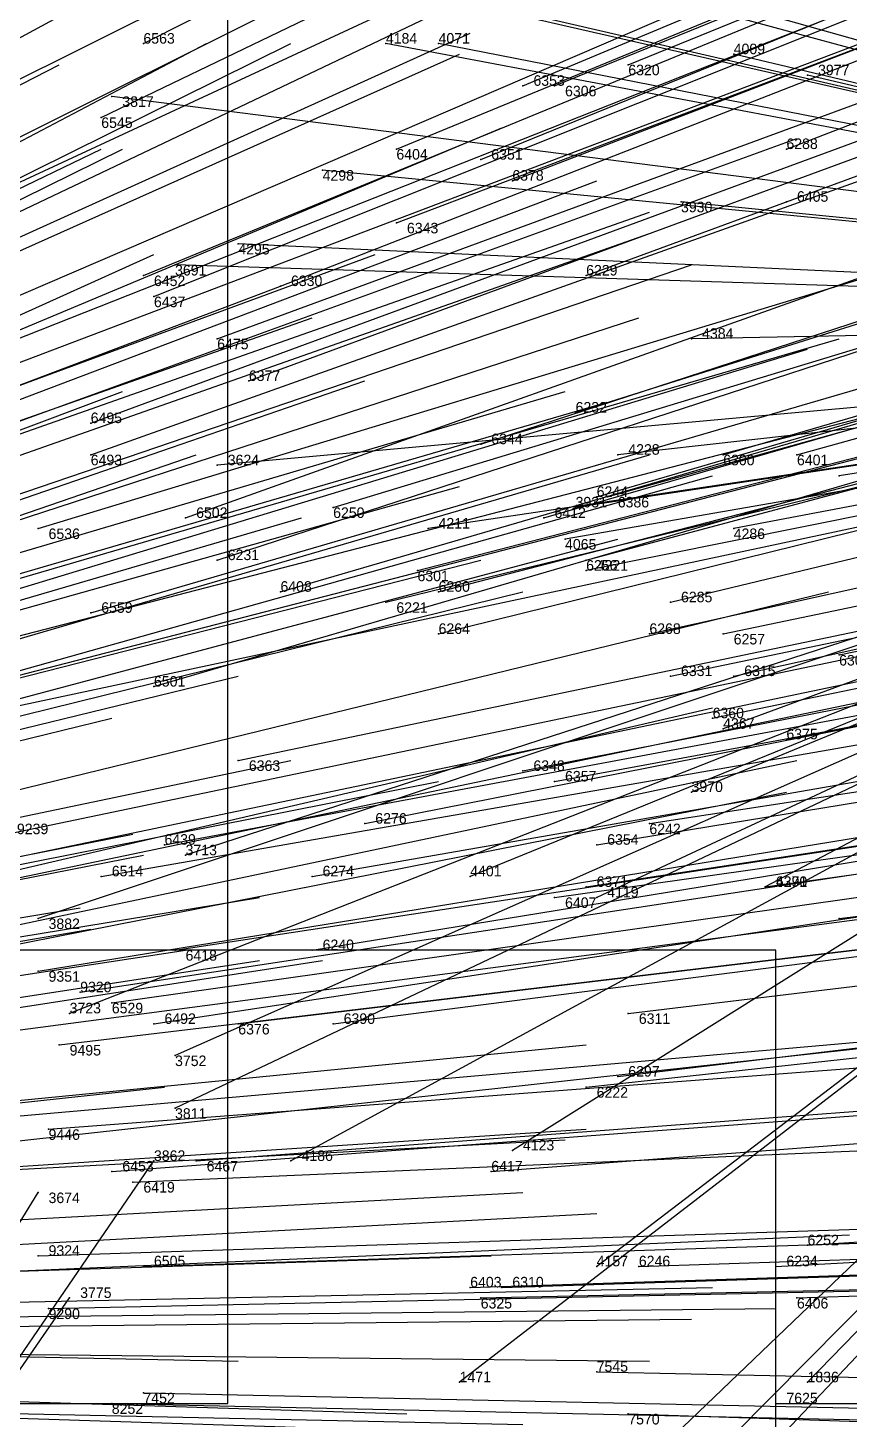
# Model space of a CAD drawing. Extents: x -0.5 to 0.59, y -0.5 to 0.59.
# Drawn here: x 0.239 to 0.317, y -0.0055 to 0.1265 of the extents above; entities that cross this region are included whole.
import ezdxf

# ---------------------------------------------------------------- set-up
doc = ezdxf.new("R2010")
doc.units = 0
for name, color, linetype in [('Clients', 3, 'CONTINUOUS'), ('Facilities', 3, 'CONTINUOUS'), ('Facilities_lines', 3, 'CONTINUOUS'), ('Min_max_boxes', 1, 'CONTINUOUS'), ('Normals', 1, 'CONTINUOUS'), ('Source_points', 5, 'CONTINUOUS'), ('Text', 3, 'CONTINUOUS')]:
    doc.layers.add(name, color=color, linetype=linetype)

msp = doc.modelspace()

# ---------------------------------------------------------------- linework, layer by layer
at = {"layer": 'Clients', "color": 5}
for p in [(0.273, 0.125, -1.25), (0.278, 0.125, -1.25), (0.306, 0.124, -1.25), (0.313, 0.122, -1.25), (0.247, 0.12, -1.25), (0.267, 0.113, -1.25), (0.301, 0.11, -1.25), (0.259, 0.106, -1.25), (0.253, 0.104, -1.25), (0.302, 0.097, -1.25), (0.295, 0.086, -1.25), (0.257, 0.085, -1.25), (0.316, 0.084, -1.25), (0.291, 0.081, -1.25), (0.277, 0.079, -1.25), (0.29, 0.078, -1.25), (0.306, 0.079, -1.25), (0.292, 0.075, -1.25), (0.305, 0.06, -1.25), (0.302, 0.054, -1.25), (0.254, 0.048, -1.25), (0.281, 0.046, -1.25), (0.309, 0.045, -1.25), (0.293, 0.044, -1.25), (0.24, 0.042, -1.25), (0.243, 0.033, -1.25), (0.253, 0.029, -1.25), (0.253, 0.024, -1.25), (0.285, 0.02, -1.25), (0.251, 0.019, -1.25), (0.264, 0.019, -1.25), (0.24, 0.016, -1.25), (0.293, 0.009, -1.25), (0.243, 0.006, -1.25), (0.28, -0.002, -1.25), (0.313, -0.002, -1.25)]:
    msp.add_point(p, dxfattribs=at)
at = {"layer": 'Facilities', "color": 3}
for p in [(0.25, 0.125, -0.699), (0.296, 0.123, -0.8), (0.286, 0.121, -0.778), (0.289, 0.121, -0.783), (0.246, 0.118, -0.682), (0.274, 0.115, -0.742), (0.311, 0.115, -0.828), (0.282, 0.114, -0.761), (0.285, 0.112, -0.765), (0.311, 0.11, -0.826), (0.274, 0.108, -0.736), (0.25, 0.103, -0.676), (0.292, 0.103, -0.774), (0.263, 0.102, -0.706), (0.251, 0.101, -0.675), (0.257, 0.097, -0.686), (0.26, 0.093, -0.689), (0.291, 0.09, -0.762), (0.245, 0.089, -0.652), (0.245, 0.086, -0.648), (0.282, 0.087, -0.739), (0.305, 0.086, -0.792), (0.312, 0.086, -0.809), (0.293, 0.082, -0.761), (0.294, 0.082, -0.763), (0.268, 0.081, -0.699), (0.254, 0.08, -0.667), (0.288, 0.08, -0.748), (0.24, 0.079, -0.632), (0.257, 0.076, -0.671), (0.292, 0.076, -0.754), (0.276, 0.075, -0.714), (0.263, 0.073, -0.682), (0.278, 0.073, -0.718), (0.273, 0.072, -0.706), (0.3, 0.072, -0.772), (0.245, 0.071, -0.639), (0.278, 0.069, -0.715), (0.298, 0.069, -0.764), (0.305, 0.069, -0.782), (0.316, 0.067, -0.806), (0.3, 0.065, -0.769), (0.306, 0.065, -0.783), (0.251, 0.064, -0.648), (0.304, 0.061, -0.775), (0.311, 0.059, -0.791), (0.259, 0.057, -0.663), (0.286, 0.056, -0.729), (0.289, 0.055, -0.737), (0.271, 0.051, -0.69), (0.298, 0.051, -0.755), (0.252, 0.049, -0.641), (0.293, 0.049, -0.744), (0.246, 0.046, -0.626), (0.266, 0.046, -0.676), (0.292, 0.045, -0.74), (0.309, 0.045, -0.781), (0.289, 0.044, -0.731), (0.316, 0.042, -0.797), (0.253, 0.039, -0.64), (0.266, 0.039, -0.673), (0.24, 0.037, -0.608), (0.244, 0.035, -0.617), (0.247, 0.034, -0.623), (0.296, 0.033, -0.746), (0.251, 0.032, -0.633), (0.259, 0.032, -0.652), (0.268, 0.032, -0.676), (0.242, 0.03, -0.61), (0.295, 0.027, -0.742), (0.292, 0.026, -0.733), (0.241, 0.022, -0.605), (0.255, 0.019, -0.64), (0.247, 0.018, -0.62), (0.283, 0.018, -0.708), (0.249, 0.017, -0.625), (0.313, 0.011, -0.782), (0.24, 0.01, -0.601), (0.25, 0.009, -0.626), (0.297, 0.009, -0.742), (0.31, 0.009, -0.776), (0.281, 0.007, -0.702), (0.284, 0.007, -0.711), (0.282, 0.006, -0.705), (0.312, 0.006, -0.78), (0.241, 0.005, -0.603), (0.293, -0.001, -0.732), (0.25, -0.003, -0.624), (0.247, -0.004, -0.617), (0.296, -0.005, -0.739), (0.31, -0.004, -0.775)]:
    msp.add_point(p, dxfattribs=at)
at = {"layer": 'Facilities_lines', "color": 3}
for p, q in [((0.411, 0.099, -1.25), (0.264, 0.139, -1.25)), ((0.411, 0.099, -1.25), (0.258, 0.134, -1.25)), ((0.411, 0.099, -1.25), (0.287, 0.134, -1.25)), ((0.411, 0.099, -1.25), (0.277, 0.13, -1.25)), ((0.411, 0.099, -1.25), (0.273, 0.125, -1.25)), ((0.411, 0.099, -1.25), (0.278, 0.125, -1.25)), ((0.411, 0.099, -1.25), (0.306, 0.124, -1.25)), ((0.411, 0.099, -1.25), (0.313, 0.122, -1.25)), ((0.411, 0.099, -1.25), (0.247, 0.12, -1.25)), ((0.411, 0.099, -1.25), (0.267, 0.113, -1.25)), ((0.411, 0.099, -1.25), (0.301, 0.11, -1.25)), ((0.411, 0.099, -1.25), (0.259, 0.106, -1.25)), ((0.411, 0.099, -1.25), (0.253, 0.104, -1.25)), ((0.411, 0.099, -1.25), (0.228, 0.06, -1.25)), ((0.411, 0.099, -1.25), (0.24, 0.042, -1.25)), ((0.411, 0.099, -1.25), (0.243, 0.033, -1.25)), ((0.411, 0.099, -1.25), (0.253, 0.029, -1.25)), ((0.411, 0.099, -1.25), (0.253, 0.024, -1.25)), ((0.411, 0.099, -1.25), (0.254, 0.048, -1.25)), ((0.411, 0.099, -1.25), (0.257, 0.085, -1.25)), ((0.411, 0.099, -1.25), (0.264, 0.019, -1.25)), ((0.411, 0.099, -1.25), (0.277, 0.079, -1.25)), ((0.411, 0.099, -1.25), (0.28, -0.002, -1.25)), ((0.411, 0.099, -1.25), (0.281, 0.046, -1.25)), ((0.411, 0.099, -1.25), (0.285, 0.02, -1.25)), ((0.411, 0.099, -1.25), (0.29, 0.078, -1.25)), ((0.411, 0.099, -1.25), (0.291, -0.016, -1.25)), ((0.411, 0.099, -1.25), (0.291, 0.081, -1.25)), ((0.411, 0.099, -1.25), (0.292, 0.075, -1.25)), ((0.411, 0.099, -1.25), (0.293, 0.044, -1.25)), ((0.411, 0.099, -1.25), (0.293, 0.009, -1.25)), ((0.411, 0.099, -1.25), (0.295, 0.086, -1.25)), ((0.411, 0.099, -1.25), (0.302, 0.054, -1.25)), ((0.411, 0.099, -1.25), (0.302, 0.097, -1.25)), ((0.411, 0.099, -1.25), (0.303, -0.015, -1.25)), ((0.411, 0.099, -1.25), (0.305, 0.06, -1.25)), ((0.411, 0.099, -1.25), (0.306, -0.007, -1.25)), ((0.411, 0.099, -1.25), (0.306, 0.079, -1.25)), ((0.411, 0.099, -1.25), (0.309, 0.045, -1.25)), ((0.411, 0.099, -1.25), (0.313, -0.002, -1.25)), ((0.411, 0.099, -1.25), (0.316, 0.084, -1.25)), ((0.164, -0.108, -1.25), (0.251, 0.019, -1.25)), ((0.164, -0.108, -1.25), (0.24, 0.016, -1.25)), ((0.164, -0.108, -1.25), (0.243, 0.006, -1.25))]:
    msp.add_line(p, q, dxfattribs=at)
at = {"layer": 'Min_max_boxes', "color": 1}
for p, q in [((0.258, -0.004, -1.25), (0.258, 0.281, -1.25)), ((0.258, -0.004, -1.25), (0.258, 0.281, -1.25)), ((0.31, 0.039, -1.25), (-0.029, 0.039, -1.25)), ((0.31, 0.039, -1.25), (-0.029, 0.039, -1.25)), ((0.31, -0.252, -1.25), (0.31, 0.039, -1.25)), ((0.31, -0.252, -1.25), (0.31, 0.039, -1.25)), ((0.31, 0.039, -1.25), (0.31, 0.039, -1.25)), ((-0.02, -0.004, -1.25), (0.258, -0.004, -1.25)), ((-0.02, -0.004, -1.25), (0.258, -0.004, -1.25)), ((0.258, -0.004, -1.25), (0.258, -0.004, -1.25))]:
    msp.add_line(p, q, dxfattribs=at)
at = {"layer": 'Normals', "color": 1}
for p, q in [((0.25, 0.125, -0.699), (0.333, 0.167, -0.662)), ((0.246, 0.118, -0.682), (0.329, 0.158, -0.644)), ((0.296, 0.123, -0.8), (0.382, 0.158, -0.763)), ((0.286, 0.121, -0.778), (0.372, 0.157, -0.741)), ((0.289, 0.121, -0.783), (0.375, 0.156, -0.746)), ((0.274, 0.115, -0.742), (0.359, 0.15, -0.704)), ((0.282, 0.114, -0.761), (0.368, 0.149, -0.723)), ((0.311, 0.115, -0.828), (0.397, 0.148, -0.791)), ((0.216, 0.105, -0.602), (0.3, 0.147, -0.565)), ((0.285, 0.112, -0.765), (0.371, 0.145, -0.728)), ((0.195, 0.1, -0.549), (0.279, 0.142, -0.513)), ((0.311, 0.11, -0.826), (0.398, 0.142, -0.788)), ((0.274, 0.108, -0.736), (0.361, 0.141, -0.7)), ((0.182, 0.095, -0.512), (0.263, 0.139, -0.475)), ((0.215, 0.098, -0.591), (0.299, 0.138, -0.554)), ((0.25, 0.103, -0.676), (0.335, 0.138, -0.638)), ((0.263, 0.102, -0.706), (0.35, 0.136, -0.669)), ((0.251, 0.101, -0.675), (0.336, 0.135, -0.637)), ((0.292, 0.103, -0.774), (0.379, 0.135, -0.737)), ((0.217, 0.092, -0.59), (0.303, 0.129, -0.554)), ((0.233, 0.095, -0.63), (0.319, 0.129, -0.592)), ((0.257, 0.097, -0.686), (0.344, 0.129, -0.648)), ((0.189, 0.089, -0.523), (0.273, 0.128, -0.486)), ((0.197, 0.088, -0.539), (0.281, 0.126, -0.502)), ((0.174, 0.082, -0.48), (0.256, 0.125, -0.443)), ((0.181, 0.084, -0.498), (0.264, 0.125, -0.461)), ((0.231, 0.092, -0.622), (0.318, 0.125, -0.585)), ((0.26, 0.093, -0.689), (0.347, 0.125, -0.652)), ((0.273, 0.125, -1.25), (0.273, 0.125, -1.15)), ((0.278, 0.125, -1.25), (0.278, 0.125, -1.15)), ((0.16, 0.081, -0.448), (0.242, 0.123, -0.41)), ((0.195, 0.086, -0.533), (0.28, 0.124, -0.496)), ((0.306, 0.124, -1.25), (0.306, 0.124, -1.15)), ((0.313, 0.122, -1.25), (0.313, 0.122, -1.15)), ((0.245, 0.089, -0.652), (0.332, 0.121, -0.615)), ((0.247, 0.12, -1.25), (0.247, 0.12, -1.15)), ((0.291, 0.09, -0.762), (0.38, 0.118, -0.725)), ((0.198, 0.081, -0.535), (0.284, 0.117, -0.498)), ((0.245, 0.086, -0.648), (0.332, 0.117, -0.61)), ((0.163, 0.075, -0.447), (0.246, 0.115, -0.408)), ((0.165, 0.074, -0.453), (0.248, 0.115, -0.414)), ((0.224, 0.084, -0.598), (0.312, 0.116, -0.562)), ((0.282, 0.087, -0.739), (0.371, 0.116, -0.702)), ((0.267, 0.113, -1.25), (0.267, 0.113, -1.15)), ((0.206, 0.079, -0.552), (0.293, 0.112, -0.515)), ((0.254, 0.08, -0.667), (0.341, 0.111, -0.628)), ((0.305, 0.086, -0.792), (0.394, 0.112, -0.755)), ((0.312, 0.086, -0.809), (0.402, 0.111, -0.772)), ((0.301, 0.11, -1.25), (0.301, 0.11, -1.15)), ((0.21, 0.078, -0.561), (0.298, 0.109, -0.525)), ((0.21, 0.076, -0.559), (0.298, 0.107, -0.522)), ((0.268, 0.081, -0.699), (0.357, 0.108, -0.662)), ((0.293, 0.082, -0.761), (0.382, 0.108, -0.724)), ((0.294, 0.082, -0.763), (0.384, 0.107, -0.726)), ((0.24, 0.079, -0.632), (0.329, 0.106, -0.594)), ((0.259, 0.106, -1.25), (0.259, 0.106, -1.15)), ((0.288, 0.08, -0.748), (0.378, 0.106, -0.711)), ((0.167, 0.067, -0.451), (0.251, 0.105, -0.412)), ((0.185, 0.073, -0.497), (0.272, 0.105, -0.459)), ((0.257, 0.076, -0.671), (0.346, 0.105, -0.634)), ((0.214, 0.074, -0.567), (0.302, 0.104, -0.53)), ((0.253, 0.104, -1.25), (0.253, 0.104, -1.15)), ((0.176, 0.069, -0.472), (0.263, 0.102, -0.435)), ((0.178, 0.068, -0.477), (0.266, 0.099, -0.44)), ((0.208, 0.07, -0.55), (0.297, 0.099, -0.512)), ((0.263, 0.073, -0.682), (0.352, 0.099, -0.645)), ((0.292, 0.076, -0.754), (0.382, 0.1, -0.717)), ((0.276, 0.075, -0.714), (0.365, 0.098, -0.676)), ((0.227, 0.071, -0.594), (0.316, 0.097, -0.557)), ((0.245, 0.071, -0.639), (0.334, 0.097, -0.602)), ((0.302, 0.097, -1.25), (0.302, 0.097, -1.15)), ((0.224, 0.069, -0.586), (0.313, 0.096, -0.549)), ((0.278, 0.073, -0.718), (0.367, 0.096, -0.68)), ((0.273, 0.072, -0.706), (0.363, 0.094, -0.668)), ((0.3, 0.072, -0.772), (0.391, 0.094, -0.736)), ((0.184, 0.063, -0.485), (0.271, 0.093, -0.448)), ((0.163, 0.06, -0.433), (0.248, 0.092, -0.393)), ((0.202, 0.066, -0.531), (0.29, 0.092, -0.493)), ((0.205, 0.065, -0.537), (0.294, 0.091, -0.5)), ((0.235, 0.068, -0.611), (0.324, 0.091, -0.573)), ((0.251, 0.064, -0.648), (0.34, 0.09, -0.61)), ((0.278, 0.069, -0.715), (0.367, 0.091, -0.677)), ((0.298, 0.069, -0.764), (0.388, 0.089, -0.727)), ((0.305, 0.069, -0.782), (0.396, 0.088, -0.745)), ((0.168, 0.056, -0.442), (0.255, 0.086, -0.404)), ((0.209, 0.06, -0.545), (0.298, 0.086, -0.507)), ((0.234, 0.064, -0.606), (0.323, 0.087, -0.568)), ((0.295, 0.086, -1.25), (0.295, 0.086, -1.15)), ((0.316, 0.067, -0.806), (0.406, 0.086, -0.769)), ((0.257, 0.085, -1.25), (0.257, 0.085, -1.15)), ((0.306, 0.065, -0.783), (0.397, 0.085, -0.746)), ((0.215, 0.059, -0.557), (0.304, 0.084, -0.519)), ((0.3, 0.065, -0.769), (0.391, 0.084, -0.732)), ((0.316, 0.084, -1.25), (0.316, 0.084, -1.15)), ((0.191, 0.058, -0.498), (0.28, 0.083, -0.461)), ((0.291, 0.081, -1.25), (0.291, 0.081, -1.15)), ((0.176, 0.054, -0.461), (0.265, 0.08, -0.424)), ((0.304, 0.061, -0.775), (0.395, 0.08, -0.738)), ((0.205, 0.054, -0.531), (0.295, 0.078, -0.493)), ((0.277, 0.079, -1.25), (0.277, 0.079, -1.15)), ((0.29, 0.078, -1.25), (0.29, 0.078, -1.15)), ((0.306, 0.079, -1.25), (0.306, 0.079, -1.15)), ((0.311, 0.059, -0.791), (0.402, 0.077, -0.754)), ((0.192, 0.053, -0.498), (0.282, 0.076, -0.46)), ((0.259, 0.057, -0.663), (0.35, 0.076, -0.627)), ((0.286, 0.056, -0.729), (0.377, 0.074, -0.691)), ((0.292, 0.075, -1.25), (0.292, 0.075, -1.15)), ((0.197, 0.051, -0.507), (0.286, 0.073, -0.469)), ((0.225, 0.051, -0.577), (0.315, 0.073, -0.539)), ((0.289, 0.055, -0.737), (0.381, 0.072, -0.699)), ((0.237, 0.05, -0.606), (0.328, 0.069, -0.569)), ((0.271, 0.051, -0.69), (0.362, 0.069, -0.652)), ((0.234, 0.047, -0.598), (0.325, 0.066, -0.56)), ((0.252, 0.049, -0.641), (0.343, 0.066, -0.604)), ((0.169, 0.043, -0.436), (0.259, 0.065, -0.398)), ((0.298, 0.051, -0.755), (0.389, 0.065, -0.717)), ((0.234, 0.045, -0.596), (0.325, 0.064, -0.559)), ((0.293, 0.049, -0.744), (0.385, 0.064, -0.706)), ((0.157, 0.039, -0.405), (0.247, 0.061, -0.368)), ((0.214, 0.041, -0.545), (0.304, 0.062, -0.507)), ((0.246, 0.046, -0.626), (0.338, 0.062, -0.589)), ((0.266, 0.046, -0.676), (0.358, 0.062, -0.639)), ((0.305, 0.06, -1.25), (0.305, 0.06, -1.15)), ((0.292, 0.045, -0.74), (0.384, 0.059, -0.702)), ((0.173, 0.038, -0.443), (0.264, 0.057, -0.406)), ((0.222, 0.038, -0.563), (0.312, 0.057, -0.525)), ((0.289, 0.044, -0.731), (0.381, 0.057, -0.693)), ((0.309, 0.045, -0.781), (0.401, 0.058, -0.744)), ((0.187, 0.037, -0.477), (0.278, 0.055, -0.439)), ((0.22, 0.036, -0.558), (0.311, 0.054, -0.521)), ((0.253, 0.039, -0.64), (0.345, 0.053, -0.604)), ((0.266, 0.039, -0.673), (0.358, 0.054, -0.636)), ((0.302, 0.054, -1.25), (0.302, 0.054, -1.15)), ((0.316, 0.042, -0.797), (0.408, 0.053, -0.76)), ((0.24, 0.037, -0.608), (0.332, 0.052, -0.571)), ((0.157, 0.032, -0.401), (0.249, 0.05, -0.366)), ((0.244, 0.035, -0.617), (0.336, 0.049, -0.579)), ((0.158, 0.03, -0.403), (0.25, 0.048, -0.367)), ((0.254, 0.048, -1.25), (0.254, 0.048, -1.15)), ((0.247, 0.034, -0.623), (0.339, 0.047, -0.585)), ((0.251, 0.032, -0.633), (0.343, 0.046, -0.596)), ((0.281, 0.046, -1.25), (0.281, 0.046, -1.15)), ((0.309, 0.045, -1.25), (0.309, 0.045, -1.15)), ((0.17, 0.029, -0.431), (0.261, 0.044, -0.393)), ((0.268, 0.032, -0.676), (0.361, 0.044, -0.639)), ((0.293, 0.044, -1.25), (0.293, 0.044, -1.15)), ((0.296, 0.033, -0.746), (0.388, 0.044, -0.708)), ((0.152, 0.028, -0.386), (0.244, 0.043, -0.35)), ((0.235, 0.031, -0.592), (0.326, 0.043, -0.554)), ((0.259, 0.032, -0.652), (0.351, 0.043, -0.616)), ((0.153, 0.025, -0.388), (0.245, 0.041, -0.351)), ((0.24, 0.042, -1.25), (0.24, 0.042, -1.15)), ((0.242, 0.03, -0.61), (0.334, 0.041, -0.572)), ((0.162, 0.025, -0.408), (0.254, 0.039, -0.373)), ((0.17, 0.024, -0.428), (0.261, 0.038, -0.39)), ((0.176, 0.024, -0.443), (0.267, 0.038, -0.405)), ((0.295, 0.027, -0.742), (0.387, 0.038, -0.704)), ((0.292, 0.026, -0.733), (0.384, 0.036, -0.696)), ((0.243, 0.033, -1.25), (0.243, 0.033, -1.15)), ((0.235, 0.023, -0.59), (0.326, 0.031, -0.551)), ((0.2, 0.021, -0.503), (0.292, 0.03, -0.465)), ((0.23, 0.02, -0.577), (0.321, 0.03, -0.538)), ((0.241, 0.022, -0.605), (0.333, 0.029, -0.567)), ((0.253, 0.029, -1.25), (0.253, 0.029, -1.15)), ((0.159, 0.016, -0.4), (0.252, 0.026, -0.364)), ((0.255, 0.019, -0.64), (0.348, 0.026, -0.604)), ((0.247, 0.018, -0.62), (0.34, 0.025, -0.583)), ((0.253, 0.024, -1.25), (0.253, 0.024, -1.15)), ((0.283, 0.018, -0.708), (0.375, 0.025, -0.67)), ((0.2, 0.016, -0.5), (0.292, 0.022, -0.463)), ((0.197, 0.016, -0.495), (0.29, 0.021, -0.459)), ((0.249, 0.017, -0.625), (0.342, 0.021, -0.588)), ((0.285, 0.02, -1.25), (0.285, 0.02, -1.15)), ((0.251, 0.019, -1.25), (0.251, 0.019, -1.15)), ((0.264, 0.019, -1.25), (0.264, 0.019, -1.15)), ((0.193, 0.011, -0.483), (0.286, 0.016, -0.446)), ((0.24, 0.016, -1.25), (0.24, 0.016, -1.15)), ((0.313, 0.011, -0.782), (0.405, 0.017, -0.745)), ((0.199, 0.009, -0.499), (0.293, 0.014, -0.463)), ((0.31, 0.009, -0.776), (0.403, 0.014, -0.739)), ((0.225, 0.008, -0.563), (0.317, 0.012, -0.524)), ((0.24, 0.01, -0.601), (0.333, 0.013, -0.563)), ((0.25, 0.009, -0.626), (0.343, 0.012, -0.589)), ((0.297, 0.009, -0.742), (0.389, 0.012, -0.704)), ((0.19, 0.007, -0.476), (0.283, 0.01, -0.438)), ((0.281, 0.007, -0.702), (0.373, 0.01, -0.664)), ((0.284, 0.007, -0.711), (0.377, 0.01, -0.672)), ((0.282, 0.006, -0.705), (0.374, 0.008, -0.667)), ((0.293, 0.009, -1.25), (0.293, 0.009, -1.15)), ((0.312, 0.006, -0.78), (0.405, 0.009, -0.743)), ((0.21, 0.005, -0.526), (0.304, 0.007, -0.491)), ((0.241, 0.005, -0.603), (0.334, 0.007, -0.565)), ((0.243, 0.006, -1.25), (0.243, 0.006, -1.15)), ((0.208, 0.003, -0.521), (0.302, 0.004, -0.485)), ((0.217, 0.004, -0.544), (0.31, 0.005, -0.507)), ((0.166, 0.002, -0.414), (0.259, 0, -0.378)), ((0.205, 0.001, -0.512), (0.298, 0, -0.477)), ((0.293, -0.001, -0.732), (0.385, -0.003, -0.695)), ((0.182, -0.002, -0.455), (0.275, -0.005, -0.417)), ((0.28, -0.002, -1.25), (0.28, -0.002, -1.15)), ((0.313, -0.002, -1.25), (0.313, -0.002, -1.15)), ((0.25, -0.003, -0.624), (0.343, -0.005, -0.588)), ((0.193, -0.004, -0.483), (0.286, -0.006, -0.446)), ((0.226, -0.005, -0.564), (0.318, -0.008, -0.526)), ((0.247, -0.004, -0.617), (0.339, -0.006, -0.58)), ((0.296, -0.005, -0.739), (0.388, -0.008, -0.702)), ((0.31, -0.004, -0.775), (0.403, -0.004, -0.737))]:
    msp.add_line(p, q, dxfattribs=at)
at = {"layer": 'Source_points', "color": 5}
for p in [(0.25, 0.125, -0.699), (0.273, 0.125, -1.25), (0.278, 0.125, -1.25), (0.296, 0.123, -0.8), (0.306, 0.124, -1.25), (0.313, 0.122, -1.25), (0.286, 0.121, -0.778), (0.289, 0.121, -0.783), (0.247, 0.12, -1.25), (0.246, 0.118, -0.682), (0.274, 0.115, -0.742), (0.311, 0.115, -0.828), (0.282, 0.114, -0.761), (0.267, 0.113, -1.25), (0.285, 0.112, -0.765), (0.301, 0.11, -1.25), (0.311, 0.11, -0.826), (0.274, 0.108, -0.736), (0.259, 0.106, -1.25), (0.25, 0.103, -0.676), (0.253, 0.104, -1.25), (0.292, 0.103, -0.774), (0.263, 0.102, -0.706), (0.251, 0.101, -0.675), (0.257, 0.097, -0.686), (0.302, 0.097, -1.25), (0.26, 0.093, -0.689), (0.291, 0.09, -0.762), (0.245, 0.089, -0.652), (0.245, 0.086, -0.648), (0.282, 0.087, -0.739), (0.295, 0.086, -1.25), (0.305, 0.086, -0.792), (0.312, 0.086, -0.809), (0.257, 0.085, -1.25), (0.316, 0.084, -1.25), (0.293, 0.082, -0.761), (0.294, 0.082, -0.763), (0.268, 0.081, -0.699), (0.291, 0.081, -1.25), (0.254, 0.08, -0.667), (0.288, 0.08, -0.748), (0.24, 0.079, -0.632), (0.277, 0.079, -1.25), (0.29, 0.078, -1.25), (0.306, 0.079, -1.25), (0.257, 0.076, -0.671), (0.292, 0.076, -0.754), (0.276, 0.075, -0.714), (0.292, 0.075, -1.25), (0.263, 0.073, -0.682), (0.278, 0.073, -0.718), (0.273, 0.072, -0.706), (0.3, 0.072, -0.772), (0.245, 0.071, -0.639), (0.278, 0.069, -0.715), (0.298, 0.069, -0.764), (0.305, 0.069, -0.782), (0.316, 0.067, -0.806), (0.3, 0.065, -0.769), (0.306, 0.065, -0.783), (0.251, 0.064, -0.648), (0.304, 0.061, -0.775), (0.305, 0.06, -1.25), (0.311, 0.059, -0.791), (0.259, 0.057, -0.663), (0.286, 0.056, -0.729), (0.289, 0.055, -0.737), (0.302, 0.054, -1.25), (0.271, 0.051, -0.69), (0.298, 0.051, -0.755), (0.252, 0.049, -0.641), (0.293, 0.049, -0.744), (0.254, 0.048, -1.25), (0.246, 0.046, -0.626), (0.266, 0.046, -0.676), (0.281, 0.046, -1.25), (0.292, 0.045, -0.74), (0.309, 0.045, -1.25), (0.309, 0.045, -0.781), (0.289, 0.044, -0.731), (0.293, 0.044, -1.25), (0.24, 0.042, -1.25), (0.316, 0.042, -0.797), (0.253, 0.039, -0.64), (0.266, 0.039, -0.673), (0.24, 0.037, -0.608), (0.244, 0.035, -0.617), (0.243, 0.033, -1.25), (0.247, 0.034, -0.623), (0.296, 0.033, -0.746), (0.251, 0.032, -0.633), (0.259, 0.032, -0.652), (0.268, 0.032, -0.676), (0.242, 0.03, -0.61), (0.253, 0.029, -1.25), (0.295, 0.027, -0.742), (0.292, 0.026, -0.733), (0.253, 0.024, -1.25), (0.241, 0.022, -0.605), (0.285, 0.02, -1.25), (0.251, 0.019, -1.25), (0.255, 0.019, -0.64), (0.264, 0.019, -1.25), (0.247, 0.018, -0.62), (0.283, 0.018, -0.708), (0.24, 0.016, -1.25), (0.249, 0.017, -0.625), (0.313, 0.011, -0.782), (0.24, 0.01, -0.601), (0.25, 0.009, -0.626), (0.293, 0.009, -1.25), (0.297, 0.009, -0.742), (0.31, 0.009, -0.776), (0.281, 0.007, -0.702), (0.284, 0.007, -0.711), (0.243, 0.006, -1.25), (0.282, 0.006, -0.705), (0.312, 0.006, -0.78), (0.241, 0.005, -0.603), (0.293, -0.001, -0.732), (0.28, -0.002, -1.25), (0.313, -0.002, -1.25), (0.25, -0.003, -0.624), (0.247, -0.004, -0.617), (0.296, -0.005, -0.739), (0.31, -0.004, -0.775)]:
    msp.add_point(p, dxfattribs=at)

# ---------------------------------------------------------------- texts
at = {"layer": 'Text', "color": 3}
for s, p in [('6563', (0.25, 0.125, -0.699)), ('4184', (0.273, 0.125, -1.25)), ('4071', (0.278, 0.125, -1.25)), ('4009', (0.306, 0.124, -1.25)), ('6320', (0.296, 0.122, -0.8)), ('3977', (0.314, 0.122, -1.25)), ('6353', (0.287, 0.121, -0.778)), ('6306', (0.29, 0.12, -0.783)), ('3817', (0.248, 0.119, -1.25)), ('6545', (0.246, 0.117, -0.682)), ('6404', (0.274, 0.114, -0.742)), ('6351', (0.283, 0.114, -0.761)), ('6288', (0.311, 0.115, -0.828)), ('4298', (0.267, 0.112, -1.25)), ('6378', (0.285, 0.112, -0.765)), ('6405', (0.312, 0.11, -0.826)), ('3930', (0.301, 0.109, -1.25)), ('6343', (0.275, 0.107, -0.736)), ('4295', (0.259, 0.105, -1.25)), ('6452', (0.251, 0.102, -0.676)), ('3691', (0.253, 0.103, -1.25)), ('6330', (0.264, 0.102, -0.706)), ('6229', (0.292, 0.103, -0.774)), ('6437', (0.251, 0.1, -0.675)), ('4384', (0.303, 0.097, -1.25)), ('6475', (0.257, 0.096, -0.686)), ('6377', (0.26, 0.093, -0.689)), ('6495', (0.245, 0.089, -0.652)), ('6232', (0.291, 0.09, -0.762)), ('6344', (0.283, 0.087, -0.739)), ('6493', (0.245, 0.085, -0.648)), ('3624', (0.258, 0.085, -1.25)), ('4228', (0.296, 0.086, -1.25)), ('6300', (0.305, 0.085, -0.792)), ('6401', (0.312, 0.085, -0.809)), ('3931', (0.291, 0.081, -1.25)), ('6244', (0.293, 0.082, -0.761)), ('6386', (0.295, 0.081, -0.763)), ('6502', (0.255, 0.08, -0.667)), ('6250', (0.268, 0.08, -0.699)), ('6412', (0.289, 0.08, -0.748)), ('4211', (0.278, 0.079, -1.25)), ('6536', (0.241, 0.078, -0.632)), ('4065', (0.29, 0.077, -1.25)), ('4286', (0.306, 0.078, -1.25)), ('6231', (0.258, 0.076, -0.671)), ('6256', (0.292, 0.075, -0.754)), ('4221', (0.293, 0.075, -1.25)), ('6408', (0.263, 0.073, -0.682)), ('6301', (0.276, 0.074, -0.714)), ('6260', (0.278, 0.073, -0.718)), ('6285', (0.301, 0.072, -0.772)), ('6559', (0.246, 0.071, -0.639)), ('6221', (0.274, 0.071, -0.706)), ('6264', (0.278, 0.069, -0.715)), ('6268', (0.298, 0.069, -0.764)), ('6257', (0.306, 0.068, -0.782)), ('6331', (0.301, 0.065, -0.769)), ('6315', (0.307, 0.065, -0.783)), ('6309', (0.316, 0.066, -0.806)), ('6501', (0.251, 0.064, -0.648)), ('6360', (0.304, 0.061, -0.775)), ('4367', (0.305, 0.06, -1.25)), ('6375', (0.311, 0.059, -0.791)), ('6363', (0.26, 0.056, -0.663)), ('6348', (0.287, 0.056, -0.729)), ('6357', (0.29, 0.055, -0.737)), ('3970', (0.302, 0.054, -1.25)), ('6276', (0.272, 0.051, -0.69)), ('9239', (0.238, 0.05, -0.606)), ('6242', (0.298, 0.05, -0.755)), ('6439', (0.252, 0.049, -0.641)), ('3713', (0.254, 0.048, -1.25)), ('6354', (0.294, 0.049, -0.744)), ('6514', (0.247, 0.046, -0.626)), ('6274', (0.267, 0.046, -0.676)), ('4401', (0.281, 0.046, -1.25)), ('6371', (0.293, 0.045, -0.74)), ('4119', (0.294, 0.044, -1.25)), ('4371', (0.31, 0.045, -1.25)), ('6290', (0.31, 0.045, -0.781)), ('6407', (0.29, 0.043, -0.731)), ('3882', (0.241, 0.041, -1.25)), ('6240', (0.267, 0.039, -0.673)), ('6418', (0.254, 0.038, -0.64)), ('9351', (0.241, 0.036, -0.608)), ('9320', (0.244, 0.035, -0.617)), ('3723', (0.243, 0.033, -1.25)), ('6529', (0.247, 0.033, -0.623)), ('6492', (0.252, 0.032, -0.633)), ('6390', (0.269, 0.032, -0.676)), ('6311', (0.297, 0.032, -0.746)), ('6376', (0.259, 0.031, -0.652)), ('9495', (0.243, 0.029, -0.61)), ('3752', (0.253, 0.028, -1.25)), ('6297', (0.296, 0.027, -0.742)), ('6222', (0.293, 0.025, -0.733)), ('3811', (0.253, 0.023, -1.25)), ('9446', (0.241, 0.021, -0.605)), ('3862', (0.251, 0.019, -1.25)), ('4186', (0.265, 0.019, -1.25)), ('4123', (0.286, 0.02, -1.25)), ('6453', (0.248, 0.018, -0.62)), ('6467', (0.256, 0.018, -0.64)), ('6417', (0.283, 0.018, -0.708)), ('3674', (0.241, 0.015, -1.25)), ('6419', (0.25, 0.016, -0.625)), ('6252', (0.313, 0.011, -0.782)), ('9324', (0.241, 0.01, -0.601)), ('6505', (0.251, 0.009, -0.626)), ('4157', (0.293, 0.009, -1.25)), ('6246', (0.297, 0.009, -0.742)), ('6234', (0.311, 0.009, -0.776)), ('6403', (0.281, 0.007, -0.702)), ('6310', (0.285, 0.007, -0.711)), ('3775', (0.244, 0.006, -1.25)), ('6325', (0.282, 0.005, -0.705)), ('6406', (0.312, 0.005, -0.78)), ('9290', (0.241, 0.004, -0.603)), ('7545', (0.293, -0.001, -0.732)), ('1471', (0.28, -0.002, -1.25)), ('1836', (0.313, -0.002, -1.25)), ('7452', (0.25, -0.004, -0.624)), ('7625', (0.311, -0.004, -0.775)), ('8252', (0.247, -0.005, -0.617)), ('7570', (0.296, -0.006, -0.739))]:
    msp.add_text(s, height=0.001, dxfattribs=at).set_placement(p)

doc.saveas('drawing.dxf')
